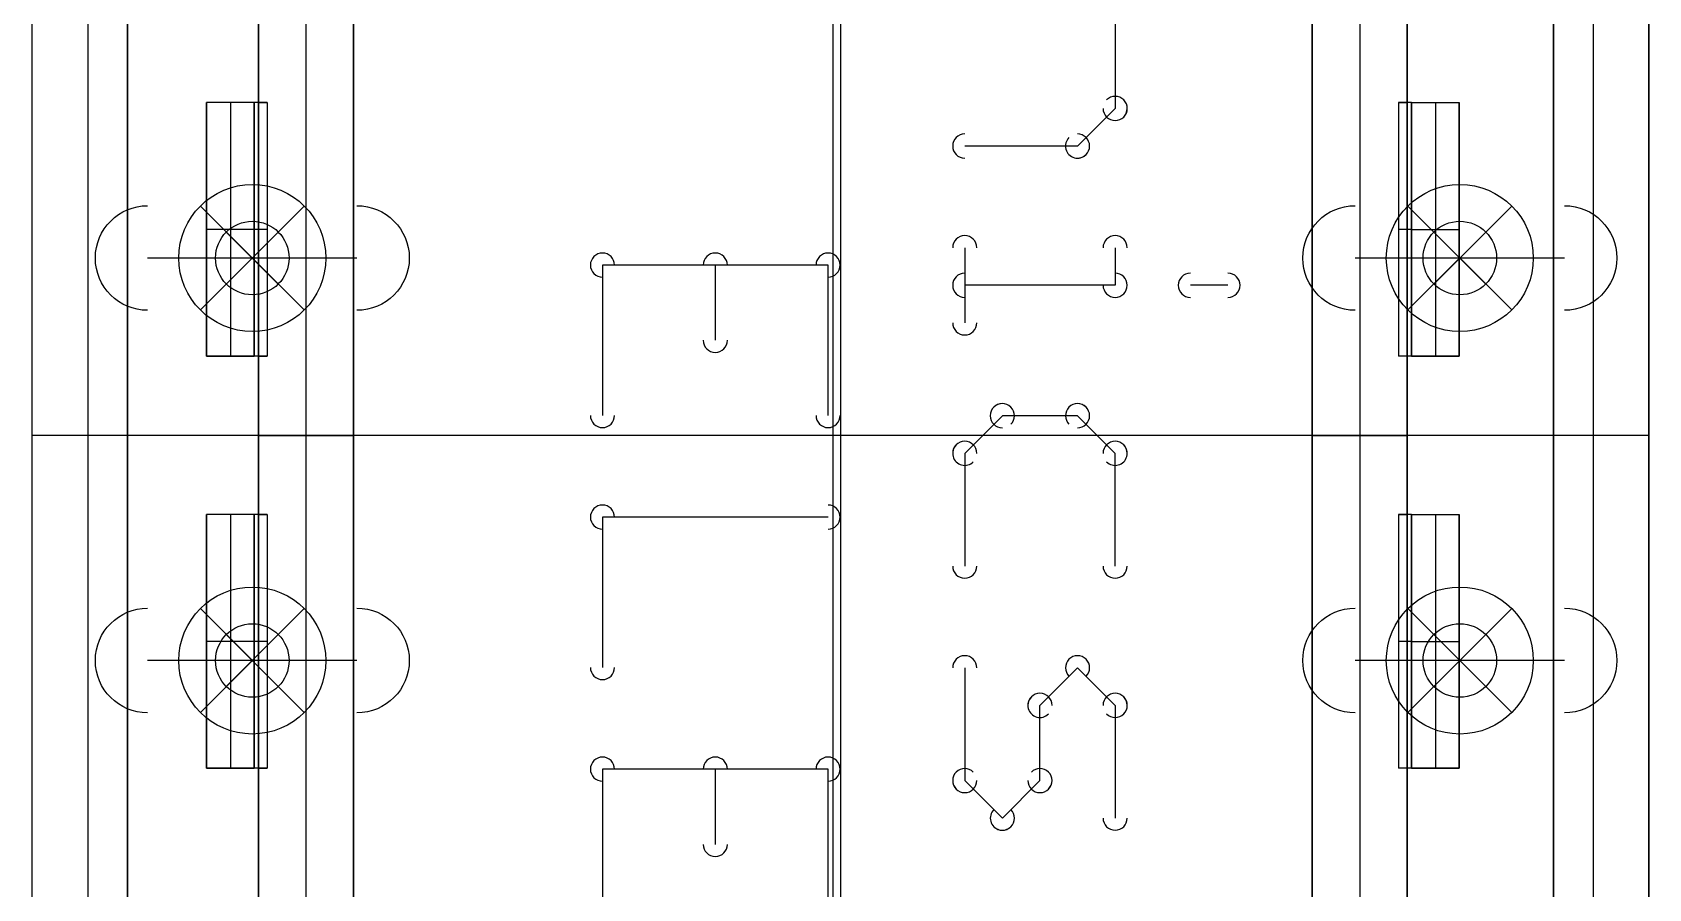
# Model space of a CAD drawing. Header units: inches. Extents: x 0 to 2.1, y -0.07 to 2.7.
# Drawn here: x 0.4353 to 0.8369, y 1.6933 to 1.9061 of the extents above; entities that cross this region are included whole.
import ezdxf

# ---------------------------------------------------------------- set-up
doc = ezdxf.new("R2010")
doc.units = ezdxf.units.IN
doc.header["$LTSCALE"] = 0.03937
doc.header["$MEASUREMENT"] = 0
for name, color, linetype, true_color in [('freetronics11$components', 254, 'Continuous', 0xe6e6e6), ('freetronics11$dxf$0', 18, 'Continuous', 0x000000), ('freetronics11$old_freetronics11$pcb', 96, 'Continuous', 0x007f00), ('freetronics11$pads$bottom', 30, 'Continuous', 0xff7f00), ('freetronics11$screen', 52, 'Continuous', 0xd7d71f)]:
    doc.layers.add(name, color=color, linetype=linetype, true_color=true_color)

# ---------------------------------------------------------------- blocks, each defined once
blk = doc.blocks.new('LONGP100')
at = {"layer": 'freetronics11$dxf$0', "color": 0, "linetype": 'ByBlock', "lineweight": -2}
blk.add_line((-0.5, 0), (0.5, 0), dxfattribs=at)
for centre, start, end in [((-0.5, 0), 90, 270), ((0.5, 0), 270, 90)]:
    blk.add_arc(centre, 0.25, start, end, dxfattribs=at)

msp = doc.modelspace()

# ---------------------------------------------------------------- linework, layer by layer
at = {"layer": 'freetronics11$components'}
for p, q in [((0.49, 1.85, 0.0443), (0.47709, 1.86291)), ((0.50291, 1.86291), (0.47709, 1.83709)), ((0.50291, 1.83709), (0.47709, 1.86291)), ((0.49, 1.85, 0.0443), (0.50291, 1.86291)), ((0.79, 1.85, 0.0443), (0.77709, 1.86291)), ((0.80291, 1.86291), (0.77709, 1.83709)), ((0.80291, 1.83709), (0.77709, 1.86291)), ((0.79, 1.85, 0.0443), (0.80291, 1.86291)), ((0.49, 1.85, 0.0443), (0.47709, 1.83709)), ((0.49, 1.85, 0.0443), (0.50291, 1.83709)), ((0.79, 1.85, 0.0443), (0.77709, 1.83709)), ((0.79, 1.85, 0.0443), (0.80291, 1.83709)), ((0.49, 1.75, 0.0443), (0.47709, 1.76291)), ((0.50291, 1.76291), (0.47709, 1.73709)), ((0.50291, 1.73709), (0.47709, 1.76291)), ((0.49, 1.75, 0.0443), (0.50291, 1.76291)), ((0.79, 1.75, 0.0443), (0.77709, 1.76291)), ((0.80291, 1.76291), (0.77709, 1.73709)), ((0.80291, 1.73709), (0.77709, 1.76291)), ((0.79, 1.75, 0.0443), (0.80291, 1.76291)), ((0.49, 1.75, 0.0443), (0.47709, 1.73709)), ((0.49, 1.75, 0.0443), (0.50291, 1.73709)), ((0.79, 1.75, 0.0443), (0.77709, 1.73709)), ((0.79, 1.75, 0.0443), (0.80291, 1.73709))]:
    msp.add_line(p, q, dxfattribs=at)
for centre, radius in [((0.49, 1.85), 0.01826), ((0.79, 1.85), 0.01826), ((0.49, 1.85, 0.02215), 0.00913), ((0.79, 1.85, 0.02215), 0.00913), ((0.49, 1.75), 0.01826), ((0.79, 1.75), 0.01826), ((0.49, 1.75, 0.02215), 0.00913), ((0.79, 1.75, 0.02215), 0.00913)]:
    msp.add_circle(centre, radius, dxfattribs=at)
at = {"layer": 'freetronics11$old_freetronics11$pcb', "color": 18, "true_color": 0x050505}
for p, q in [((0.43534, 1.10514, -0.2756), (0.43534, 2.50672, -0.2756)), ((0.43534, 1.10514, -0.063), (0.43534, 2.50672, -0.063)), ((0.43534, 1.10514, -0.1693), (0.43534, 2.50672, -0.1693)), ((0.44912, 2.50672, -0.2756), (0.44912, 1.10514, -0.2756)), ((0.82314, 2.50672, -0.2756), (0.82314, 1.10514, -0.2756)), ((0.83692, 2.50672, -0.063), (0.83692, 1.10514, -0.063)), ((0.83692, 1.10514, -0.2756), (0.83692, 2.50672, -0.2756)), ((0.83692, 2.50672, -0.1693), (0.83692, 1.10514, -0.1693)), ((0.45897, 2.4831, -0.2756), (0.45897, 1.12877, -0.2756)), ((0.45897, 1.12877, -0.08662), (0.45897, 2.4831, -0.08662)), ((0.45897, 1.12877, -0.18111), (0.45897, 2.4831, -0.18111)), ((0.8133, 2.4831, -0.08662), (0.8133, 1.12877, -0.08662)), ((0.8133, 1.12877, -0.2756), (0.8133, 2.4831, -0.2756)), ((0.8133, 2.4831, -0.18111), (0.8133, 1.12877, -0.18111)), ((0.63613, 2.44766, -0.063), (0.63613, 1.10514, -0.063)), ((0.63613, 2.42404, -0.08662), (0.63613, 1.12877, -0.08662)), ((0.49152, 1.88861, -0.31891), (0.49152, 1.92798, -0.31891)), ((0.49152, 1.92798, -0.32481), (0.49152, 1.88861, -0.32481)), ((0.49152, 1.88861, -0.32186), (0.49152, 1.92798, -0.32186)), ((0.77695, 1.88861, -0.32481), (0.77695, 1.92798, -0.32481)), ((0.77695, 1.92798, -0.31891), (0.77695, 1.88861, -0.31891)), ((0.77695, 1.92798, -0.32186), (0.77695, 1.88861, -0.32186)), ((0.49152, 1.88861, -0.32481), (0.49152, 1.88861, -0.31891)), ((0.77695, 1.88861, -0.31891), (0.77695, 1.88861, -0.32481)), ((0.77801, 1.88861, -0.23117), (0.78982, 1.88861, -0.23117)), ((0.77801, 1.82562, -0.23117), (0.77801, 1.88861, -0.23117)), ((0.78392, 1.88861, -0.23117), (0.78392, 1.82562, -0.23117)), ((0.78982, 1.88861, -0.23117), (0.78982, 1.82562, -0.23117)), ((0.77801, 1.85711, -0.23117), (0.78982, 1.85711, -0.23117)), ((0.49152, 1.78625, -0.31891), (0.49152, 1.82562, -0.31891)), ((0.49152, 1.82562, -0.31891), (0.49152, 1.82562, -0.32481)), ((0.49152, 1.82562, -0.32481), (0.49152, 1.78625, -0.32481)), ((0.49152, 1.78625, -0.32186), (0.49152, 1.82562, -0.32186)), ((0.77695, 1.78625, -0.32481), (0.77695, 1.82562, -0.32481)), ((0.77695, 1.82562, -0.32481), (0.77695, 1.82562, -0.31891)), ((0.77695, 1.82562, -0.31891), (0.77695, 1.78625, -0.31891)), ((0.77695, 1.82562, -0.32186), (0.77695, 1.78625, -0.32186)), ((0.78982, 1.82562, -0.23117), (0.77801, 1.82562, -0.23117)), ((0.45897, 1.80593, -0.2756), (0.43534, 1.80593, -0.2756)), ((0.43534, 1.80593, -0.063), (0.43534, 1.80593, -0.2756)), ((0.83692, 1.80593, -0.063), (0.43534, 1.80593, -0.063)), ((0.45897, 1.80593, -0.08662), (0.45897, 1.80593, -0.2756)), ((0.8133, 1.80593, -0.08662), (0.45897, 1.80593, -0.08662)), ((0.49152, 1.80593, -0.31891), (0.49152, 1.80593, -0.32481)), ((0.77695, 1.80593, -0.31891), (0.77695, 1.80593, -0.32481)), ((0.8133, 1.80593, -0.08662), (0.8133, 1.80593, -0.2756)), ((0.83692, 1.80593, -0.2756), (0.8133, 1.80593, -0.2756)), ((0.83692, 1.80593, -0.063), (0.83692, 1.80593, -0.2756)), ((0.49152, 1.78625, -0.32481), (0.49152, 1.78625, -0.31891)), ((0.77695, 1.78625, -0.31891), (0.77695, 1.78625, -0.32481)), ((0.77801, 1.78625, -0.23117), (0.78982, 1.78625, -0.23117)), ((0.77801, 1.72325, -0.23117), (0.77801, 1.78625, -0.23117)), ((0.78392, 1.78625, -0.23117), (0.78392, 1.72325, -0.23117)), ((0.78982, 1.78625, -0.23117), (0.78982, 1.72325, -0.23117)), ((0.77801, 1.75475, -0.23117), (0.78982, 1.75475, -0.23117)), ((0.49152, 1.68388, -0.31891), (0.49152, 1.72325, -0.31891)), ((0.49152, 1.72325, -0.31891), (0.49152, 1.72325, -0.32481)), ((0.49152, 1.72325, -0.32481), (0.49152, 1.68388, -0.32481)), ((0.49152, 1.68388, -0.32186), (0.49152, 1.72325, -0.32186)), ((0.77695, 1.68388, -0.32481), (0.77695, 1.72325, -0.32481)), ((0.77695, 1.72325, -0.32481), (0.77695, 1.72325, -0.31891)), ((0.77695, 1.72325, -0.31891), (0.77695, 1.68388, -0.31891)), ((0.77695, 1.72325, -0.32186), (0.77695, 1.68388, -0.32186)), ((0.78982, 1.72325, -0.23117), (0.77801, 1.72325, -0.23117)), ((0.49152, 1.70357, -0.31891), (0.49152, 1.70357, -0.32481)), ((0.77695, 1.70357, -0.31891), (0.77695, 1.70357, -0.32481))]:
    msp.add_line(p, q, dxfattribs=at)
at = {"layer": 'freetronics11$old_freetronics11$pcb', "color": 251, "true_color": 0x696969}
for p, q in [((0.50333, 2.49763, -0.35631), (0.50333, 1.11423, -0.35631)), ((0.50333, 2.49763, -0.28741), (0.50333, 1.11423, -0.28741)), ((0.76514, 2.49763, -0.35631), (0.76514, 1.11423, -0.35631)), ((0.76514, 2.49763, -0.28741), (0.76514, 1.11423, -0.28741)), ((0.51514, 1.12877, -0.3878), (0.51514, 2.4831, -0.3878)), ((0.51514, 2.4831, -0.3878), (0.51514, 1.12877, -0.3878)), ((0.51514, 1.12877, -0.25591), (0.51514, 2.4831, -0.25591)), ((0.51514, 1.12877, -0.25591), (0.51514, 2.4831, -0.25591)), ((0.63424, 2.4831, -0.25591), (0.63424, 1.12877, -0.25591)), ((0.75333, 2.4831, -0.3878), (0.75333, 1.12877, -0.3878)), ((0.75333, 1.12877, -0.3878), (0.75333, 2.4831, -0.3878)), ((0.75333, 2.4831, -0.25591), (0.75333, 1.12877, -0.25591)), ((0.75333, 2.4831, -0.25591), (0.75333, 1.12877, -0.25591)), ((0.63424, 2.4703, -0.3878), (0.63424, 1.12877, -0.3878)), ((0.49152, 1.88861, -0.32481), (0.49152, 1.92798, -0.32481)), ((0.49152, 1.92798, -0.31891), (0.49152, 1.88861, -0.31891)), ((0.77695, 1.92798, -0.32481), (0.77695, 1.88861, -0.32481)), ((0.77695, 1.88861, -0.31891), (0.77695, 1.92798, -0.31891)), ((0.49152, 1.82562, -0.32481), (0.49152, 1.88861, -0.32481)), ((0.49152, 1.88861, -0.31891), (0.49367, 1.88861, -0.31319)), ((0.49367, 1.88861, -0.31319), (0.49367, 1.82562, -0.31319)), ((0.77481, 1.82562, -0.31319), (0.77481, 1.88861, -0.31319)), ((0.77481, 1.88861, -0.31319), (0.77695, 1.88861, -0.31891)), ((0.77695, 1.88861, -0.32481), (0.77695, 1.82562, -0.32481)), ((0.49152, 1.78625, -0.32481), (0.49152, 1.82562, -0.32481)), ((0.49367, 1.82562, -0.31319), (0.49152, 1.82562, -0.31891)), ((0.49152, 1.82562, -0.31891), (0.49152, 1.78625, -0.31891)), ((0.77695, 1.82562, -0.31891), (0.77481, 1.82562, -0.31319)), ((0.77695, 1.82562, -0.32481), (0.77695, 1.78625, -0.32481)), ((0.77695, 1.78625, -0.31891), (0.77695, 1.82562, -0.31891)), ((0.49152, 1.80593, -0.32481), (0.51514, 1.80593, -0.3878)), ((0.51514, 1.80593, -0.25591), (0.49152, 1.80593, -0.31891)), ((0.75333, 1.80593, -0.3878), (0.51514, 1.80593, -0.3878)), ((0.75333, 1.80593, -0.25591), (0.51514, 1.80593, -0.25591)), ((0.75333, 1.80593, -0.3878), (0.77695, 1.80593, -0.32481)), ((0.77695, 1.80593, -0.31891), (0.75333, 1.80593, -0.25591)), ((0.49152, 1.72325, -0.32481), (0.49152, 1.78625, -0.32481)), ((0.49152, 1.78625, -0.31891), (0.49367, 1.78625, -0.31319)), ((0.49367, 1.78625, -0.31319), (0.49367, 1.72325, -0.31319)), ((0.77481, 1.72325, -0.31319), (0.77481, 1.78625, -0.31319)), ((0.77481, 1.78625, -0.31319), (0.77695, 1.78625, -0.31891)), ((0.77695, 1.78625, -0.32481), (0.77695, 1.72325, -0.32481)), ((0.49152, 1.68388, -0.32481), (0.49152, 1.72325, -0.32481)), ((0.49367, 1.72325, -0.31319), (0.49152, 1.72325, -0.31891)), ((0.49152, 1.72325, -0.31891), (0.49152, 1.68388, -0.31891)), ((0.77695, 1.72325, -0.31891), (0.77481, 1.72325, -0.31319)), ((0.77695, 1.72325, -0.32481), (0.77695, 1.68388, -0.32481)), ((0.77695, 1.68388, -0.31891), (0.77695, 1.72325, -0.31891))]:
    msp.add_line(p, q, dxfattribs=at)
at = {"layer": 'freetronics11$old_freetronics11$pcb', "color": 254, "true_color": 0xe6e6e6}
for p, q in [((0.47865, 1.88861, -0.23117), (0.47865, 1.88861, -0.30991)), ((0.49046, 1.88861, -0.23117), (0.47865, 1.88861, -0.23117)), ((0.49046, 1.88861, -0.27799), (0.47865, 1.88861, -0.27799)), ((0.49046, 1.88861, -0.23117), (0.47865, 1.88861, -0.23117)), ((0.47865, 1.88861, -0.23117), (0.47865, 1.82562, -0.23117)), ((0.47865, 1.88861, -0.23117), (0.47865, 1.88861, -0.30991)), ((0.47865, 1.88861, -0.30991), (0.47865, 1.82562, -0.30991)), ((0.47865, 1.82562, -0.23117), (0.47865, 1.88861, -0.23117)), ((0.47865, 1.88861, -0.27054), (0.47865, 1.82562, -0.27054)), ((0.47865, 1.82562, -0.30991), (0.47865, 1.88861, -0.30991)), ((0.48456, 1.88861, -0.23117), (0.48456, 1.82562, -0.23117)), ((0.48616, 1.88861, -0.32284), (0.48616, 1.88861, -0.23117)), ((0.49046, 1.88861, -0.30962), (0.49046, 1.88861, -0.23117)), ((0.49046, 1.82562, -0.30962), (0.49046, 1.88861, -0.30962)), ((0.49046, 1.88861, -0.30962), (0.49046, 1.88861, -0.23117)), ((0.49046, 1.88861, -0.23117), (0.49046, 1.82562, -0.23117)), ((0.49046, 1.82562, -0.30962), (0.49046, 1.88861, -0.30962)), ((0.49046, 1.88861, -0.2704), (0.49046, 1.82562, -0.2704)), ((0.49046, 1.82562, -0.23117), (0.49046, 1.88861, -0.23117)), ((0.49152, 1.88861, -0.32481), (0.49152, 1.88861, -0.31891)), ((0.49152, 1.88861, -0.31891), (0.49367, 1.88861, -0.31319)), ((0.49152, 1.88861, -0.32481), (0.49152, 1.82562, -0.32481)), ((0.49367, 1.88861, -0.31319), (0.49367, 1.82562, -0.31319)), ((0.77695, 1.88861, -0.31891), (0.77481, 1.88861, -0.31319)), ((0.77481, 1.82562, -0.31319), (0.77481, 1.88861, -0.31319)), ((0.77695, 1.88861, -0.32481), (0.77695, 1.88861, -0.31891)), ((0.77695, 1.82562, -0.32481), (0.77695, 1.88861, -0.32481)), ((0.77801, 1.88861, -0.30962), (0.77801, 1.88861, -0.23117)), ((0.77801, 1.88861, -0.23117), (0.78982, 1.88861, -0.23117)), ((0.77801, 1.88861, -0.27799), (0.78982, 1.88861, -0.27799)), ((0.77801, 1.88861, -0.30962), (0.77801, 1.82562, -0.30962)), ((0.77801, 1.88861, -0.30962), (0.77801, 1.88861, -0.23117)), ((0.77801, 1.82562, -0.30962), (0.77801, 1.88861, -0.30962)), ((0.77801, 1.88861, -0.23117), (0.77801, 1.82562, -0.23117)), ((0.77801, 1.88861, -0.2704), (0.77801, 1.82562, -0.2704)), ((0.78232, 1.88861, -0.32284), (0.78232, 1.88861, -0.23117)), ((0.78982, 1.88861, -0.23117), (0.78982, 1.88861, -0.30991)), ((0.78982, 1.88861, -0.23117), (0.78982, 1.88861, -0.30991)), ((0.78982, 1.82562, -0.23117), (0.78982, 1.88861, -0.23117)), ((0.78982, 1.88861, -0.30991), (0.78982, 1.82562, -0.30991)), ((0.78982, 1.88861, -0.27054), (0.78982, 1.82562, -0.27054)), ((0.78982, 1.88861, -0.30991), (0.78982, 1.82562, -0.30991)), ((0.49046, 1.85711, -0.23117), (0.47865, 1.85711, -0.23117)), ((0.47865, 1.85711, -0.23117), (0.47865, 1.85711, -0.30991)), ((0.49046, 1.85711, -0.30962), (0.49046, 1.85711, -0.23117)), ((0.77801, 1.85711, -0.30962), (0.77801, 1.85711, -0.23117)), ((0.78982, 1.85711, -0.23117), (0.78982, 1.85711, -0.30991)), ((0.49046, 1.82562, -0.23117), (0.47865, 1.82562, -0.23117)), ((0.47865, 1.82562, -0.23117), (0.47865, 1.82562, -0.30991)), ((0.49046, 1.82562, -0.27799), (0.47865, 1.82562, -0.27799)), ((0.47865, 1.82562, -0.23117), (0.49046, 1.82562, -0.23117)), ((0.47865, 1.82562, -0.30991), (0.47865, 1.82562, -0.23117)), ((0.48616, 1.82562, -0.32284), (0.48616, 1.82562, -0.23117)), ((0.49046, 1.82562, -0.30962), (0.49046, 1.82562, -0.23117)), ((0.49046, 1.82562, -0.23117), (0.49046, 1.82562, -0.30962)), ((0.49152, 1.82562, -0.32481), (0.49152, 1.82562, -0.31891)), ((0.49152, 1.82562, -0.31891), (0.49367, 1.82562, -0.31319)), ((0.77695, 1.82562, -0.31891), (0.77481, 1.82562, -0.31319)), ((0.77695, 1.82562, -0.32481), (0.77695, 1.82562, -0.31891)), ((0.77801, 1.82562, -0.23117), (0.78982, 1.82562, -0.23117)), ((0.77801, 1.82562, -0.30962), (0.77801, 1.82562, -0.23117)), ((0.77801, 1.82562, -0.27799), (0.78982, 1.82562, -0.27799)), ((0.77801, 1.82562, -0.23117), (0.77801, 1.82562, -0.30962)), ((0.78232, 1.82562, -0.32284), (0.78232, 1.82562, -0.23117)), ((0.78982, 1.82562, -0.23117), (0.78982, 1.82562, -0.30991)), ((0.78982, 1.82562, -0.30991), (0.78982, 1.82562, -0.23117)), ((0.47865, 1.78625, -0.23117), (0.47865, 1.78625, -0.30991)), ((0.49046, 1.78625, -0.23117), (0.47865, 1.78625, -0.23117)), ((0.49046, 1.78625, -0.27799), (0.47865, 1.78625, -0.27799)), ((0.49046, 1.78625, -0.23117), (0.47865, 1.78625, -0.23117)), ((0.47865, 1.78625, -0.23117), (0.47865, 1.72325, -0.23117)), ((0.47865, 1.78625, -0.23117), (0.47865, 1.78625, -0.30991)), ((0.47865, 1.78625, -0.30991), (0.47865, 1.72325, -0.30991)), ((0.47865, 1.72325, -0.23117), (0.47865, 1.78625, -0.23117)), ((0.47865, 1.78625, -0.27054), (0.47865, 1.72325, -0.27054)), ((0.47865, 1.72325, -0.30991), (0.47865, 1.78625, -0.30991)), ((0.48456, 1.78625, -0.23117), (0.48456, 1.72325, -0.23117)), ((0.48616, 1.78625, -0.32284), (0.48616, 1.78625, -0.23117)), ((0.49046, 1.78625, -0.30962), (0.49046, 1.78625, -0.23117)), ((0.49046, 1.72325, -0.30962), (0.49046, 1.78625, -0.30962)), ((0.49046, 1.78625, -0.30962), (0.49046, 1.78625, -0.23117)), ((0.49046, 1.78625, -0.23117), (0.49046, 1.72325, -0.23117)), ((0.49046, 1.72325, -0.30962), (0.49046, 1.78625, -0.30962)), ((0.49046, 1.78625, -0.2704), (0.49046, 1.72325, -0.2704)), ((0.49046, 1.72325, -0.23117), (0.49046, 1.78625, -0.23117)), ((0.49152, 1.78625, -0.32481), (0.49152, 1.78625, -0.31891)), ((0.49152, 1.78625, -0.31891), (0.49367, 1.78625, -0.31319)), ((0.49152, 1.78625, -0.32481), (0.49152, 1.72325, -0.32481)), ((0.49367, 1.78625, -0.31319), (0.49367, 1.72325, -0.31319)), ((0.77695, 1.78625, -0.31891), (0.77481, 1.78625, -0.31319)), ((0.77481, 1.72325, -0.31319), (0.77481, 1.78625, -0.31319)), ((0.77695, 1.78625, -0.32481), (0.77695, 1.78625, -0.31891)), ((0.77695, 1.72325, -0.32481), (0.77695, 1.78625, -0.32481)), ((0.77801, 1.78625, -0.30962), (0.77801, 1.78625, -0.23117)), ((0.77801, 1.78625, -0.23117), (0.78982, 1.78625, -0.23117)), ((0.77801, 1.78625, -0.27799), (0.78982, 1.78625, -0.27799)), ((0.77801, 1.78625, -0.30962), (0.77801, 1.72325, -0.30962)), ((0.77801, 1.78625, -0.30962), (0.77801, 1.78625, -0.23117)), ((0.77801, 1.72325, -0.30962), (0.77801, 1.78625, -0.30962)), ((0.77801, 1.78625, -0.23117), (0.77801, 1.72325, -0.23117)), ((0.77801, 1.78625, -0.2704), (0.77801, 1.72325, -0.2704)), ((0.78232, 1.78625, -0.32284), (0.78232, 1.78625, -0.23117)), ((0.78982, 1.78625, -0.23117), (0.78982, 1.78625, -0.30991)), ((0.78982, 1.78625, -0.23117), (0.78982, 1.78625, -0.30991)), ((0.78982, 1.72325, -0.23117), (0.78982, 1.78625, -0.23117)), ((0.78982, 1.78625, -0.30991), (0.78982, 1.72325, -0.30991)), ((0.78982, 1.78625, -0.27054), (0.78982, 1.72325, -0.27054)), ((0.78982, 1.78625, -0.30991), (0.78982, 1.72325, -0.30991)), ((0.49046, 1.75475, -0.23117), (0.47865, 1.75475, -0.23117)), ((0.47865, 1.75475, -0.23117), (0.47865, 1.75475, -0.30991)), ((0.49046, 1.75475, -0.30962), (0.49046, 1.75475, -0.23117)), ((0.77801, 1.75475, -0.30962), (0.77801, 1.75475, -0.23117)), ((0.78982, 1.75475, -0.23117), (0.78982, 1.75475, -0.30991)), ((0.49046, 1.72325, -0.23117), (0.47865, 1.72325, -0.23117)), ((0.47865, 1.72325, -0.23117), (0.47865, 1.72325, -0.30991)), ((0.49046, 1.72325, -0.27799), (0.47865, 1.72325, -0.27799)), ((0.47865, 1.72325, -0.23117), (0.49046, 1.72325, -0.23117)), ((0.47865, 1.72325, -0.30991), (0.47865, 1.72325, -0.23117)), ((0.48616, 1.72325, -0.32284), (0.48616, 1.72325, -0.23117)), ((0.49046, 1.72325, -0.30962), (0.49046, 1.72325, -0.23117)), ((0.49046, 1.72325, -0.23117), (0.49046, 1.72325, -0.30962)), ((0.49152, 1.72325, -0.32481), (0.49152, 1.72325, -0.31891)), ((0.49152, 1.72325, -0.31891), (0.49367, 1.72325, -0.31319)), ((0.77695, 1.72325, -0.31891), (0.77481, 1.72325, -0.31319)), ((0.77695, 1.72325, -0.32481), (0.77695, 1.72325, -0.31891)), ((0.77801, 1.72325, -0.23117), (0.78982, 1.72325, -0.23117)), ((0.77801, 1.72325, -0.30962), (0.77801, 1.72325, -0.23117)), ((0.77801, 1.72325, -0.27799), (0.78982, 1.72325, -0.27799)), ((0.77801, 1.72325, -0.23117), (0.77801, 1.72325, -0.30962)), ((0.78232, 1.72325, -0.32284), (0.78232, 1.72325, -0.23117)), ((0.78982, 1.72325, -0.23117), (0.78982, 1.72325, -0.30991)), ((0.78982, 1.72325, -0.30991), (0.78982, 1.72325, -0.23117))]:
    msp.add_line(p, q, dxfattribs=at)
at = {"layer": 'freetronics11$old_freetronics11$pcb', "color": 254, "true_color": 0xe6e6e6, "extrusion": (0, 1, 0)}
for centre, start, end in [((-0.49405, -0.30962, 1.88861), 276.1465, 360), ((-0.77442, -0.30962, 1.88861), 180, 263.8535), ((-0.49405, -0.30962, 1.78625), 276.1465, 360), ((-0.77442, -0.30962, 1.78625), 180, 263.8535)]:
    msp.add_arc(centre, 0.00359, start, end, dxfattribs=at)
at = {"layer": 'freetronics11$old_freetronics11$pcb', "color": 254, "true_color": 0xe6e6e6, "extrusion": (4.87347e-15, 1, 4.77606e-15)}
msp.add_arc((-0.49405, -0.30962, 1.88861), 0.00359, 276.1465, 0, dxfattribs=at)
at = {"layer": 'freetronics11$old_freetronics11$pcb', "color": 254, "true_color": 0xe6e6e6, "extrusion": (-4.87347e-15, 1, 4.77606e-15)}
msp.add_arc((-0.77442, -0.30962, 1.88861), 0.00359, 180, 263.8535, dxfattribs=at)
at = {"layer": 'freetronics11$old_freetronics11$pcb', "color": 254, "true_color": 0xe6e6e6, "extrusion": (0, 1, -2.81997e-15)}
for centre, start, end in [((-0.49405, -0.30962, 1.85711), 276.1465, 0), ((-0.49405, -0.30962, 1.75475), 276.1465, 0), ((-0.77442, -0.30962, 1.75475), 180, 263.8535)]:
    msp.add_arc(centre, 0.00359, start, end, dxfattribs=at)
at = {"layer": 'freetronics11$old_freetronics11$pcb', "color": 254, "true_color": 0xe6e6e6, "extrusion": (0, 1, -1.40998e-15)}
msp.add_arc((-0.77442, -0.30962, 1.85711), 0.00359, 180, 263.8535, dxfattribs=at)
at = {"layer": 'freetronics11$old_freetronics11$pcb', "color": 254, "true_color": 0xe6e6e6, "extrusion": (1.79876e-13, 1, 1.61545e-13)}
for centre in [(-0.49405, -0.30962, 1.82562), (-0.49405, -0.30962, 1.72325)]:
    msp.add_arc(centre, 0.00359, 276.1465, 360, dxfattribs=at)
at = {"layer": 'freetronics11$old_freetronics11$pcb', "color": 254, "true_color": 0xe6e6e6, "extrusion": (-4.4763e-15, 1, -2.03816e-15)}
msp.add_arc((-0.49405, -0.30962, 1.82562), 0.00359, 276.1465, 0, dxfattribs=at)
at = {"layer": 'freetronics11$old_freetronics11$pcb', "color": 254, "true_color": 0xe6e6e6, "extrusion": (-1.79876e-13, 1, 1.61545e-13)}
for centre in [(-0.77442, -0.30962, 1.82562), (-0.77442, -0.30962, 1.72325)]:
    msp.add_arc(centre, 0.00359, 180, 263.8535, dxfattribs=at)
at = {"layer": 'freetronics11$old_freetronics11$pcb', "color": 254, "true_color": 0xe6e6e6, "extrusion": (-3.81678e-32, 1, -6.93889e-17)}
for centre, start, end in [((-0.77442, -0.30962, 1.82562), 180, 263.8535), ((-0.49405, -0.30962, 1.72325), 276.1465, 0), ((-0.77442, -0.30962, 1.72325), 180, 263.8535)]:
    msp.add_arc(centre, 0.00359, start, end, dxfattribs=at)
at = {"layer": 'freetronics11$old_freetronics11$pcb', "color": 254, "true_color": 0xe6e6e6, "extrusion": (-6.09183e-16, 1, -1.28075e-15)}
msp.add_arc((-0.49405, -0.30962, 1.78625), 0.00359, 276.1465, 0, dxfattribs=at)
at = {"layer": 'freetronics11$old_freetronics11$pcb', "color": 254, "true_color": 0xe6e6e6, "extrusion": (-2.29185e-31, 1, -7.39921e-16)}
msp.add_arc((-0.77442, -0.30962, 1.78625), 0.00359, 180, 263.8535, dxfattribs=at)
at = {"layer": 'freetronics11$screen'}
for p, q in [((0.70437, 1.91517), (0.70437, 1.88715)), ((0.70437, 1.88715), (0.69502, 1.87781)), ((0.69502, 1.87781), (0.667, 1.87781)), ((0.667, 1.85256), (0.667, 1.83388)), ((0.70437, 1.85256), (0.70437, 1.84322)), ((0.63305, 1.84824), (0.577, 1.84824)), ((0.577, 1.84824), (0.577, 1.81087)), ((0.60502, 1.84824), (0.60502, 1.82956)), ((0.63305, 1.81087), (0.63305, 1.84824)), ((0.70437, 1.84322), (0.667, 1.84322)), ((0.73239, 1.84322), (0.72305, 1.84322)), ((0.67634, 1.81082), (0.667, 1.80147)), ((0.69502, 1.81082), (0.67634, 1.81082)), ((0.70437, 1.80147), (0.69502, 1.81082)), ((0.667, 1.80147), (0.667, 1.77345)), ((0.70437, 1.77345), (0.70437, 1.80147)), ((0.63305, 1.78563), (0.577, 1.78563)), ((0.577, 1.78563), (0.577, 1.74826)), ((0.667, 1.7482), (0.667, 1.72018)), ((0.68568, 1.73886), (0.69502, 1.7482)), ((0.69502, 1.7482), (0.70437, 1.73886)), ((0.68568, 1.72018), (0.68568, 1.73886)), ((0.70437, 1.73886), (0.70437, 1.71084)), ((0.63305, 1.72301), (0.577, 1.72301)), ((0.577, 1.72301), (0.577, 1.68565)), ((0.60502, 1.72301), (0.60502, 1.70433)), ((0.63305, 1.68565), (0.63305, 1.72301)), ((0.667, 1.72018), (0.67634, 1.71084)), ((0.67634, 1.71084), (0.68568, 1.72018))]:
    msp.add_line(p, q, dxfattribs=at)
for centre, start, end in [((0.70437, 1.88715), 314.9932, 134.9932), ((0.70437, 1.88715), 180, 0), ((0.667, 1.87781), 90, 270), ((0.69502, 1.87781), 134.9932, 314.9932), ((0.69502, 1.87781), 270, 90), ((0.667, 1.85256), 0, 180), ((0.70437, 1.85256), 0, 180), ((0.577, 1.84824), 90, 270), ((0.577, 1.84824), 0, 180), ((0.60502, 1.84824), 0, 180), ((0.63305, 1.84824), 0, 180), ((0.63305, 1.84824), 270, 90), ((0.667, 1.84322), 90, 270), ((0.70437, 1.84322), 270, 90), ((0.72305, 1.84322), 90, 270), ((0.73239, 1.84322), 270, 90), ((0.70437, 1.84322), 180, 0), ((0.667, 1.83388), 180, 0), ((0.60502, 1.82956), 180, 0), ((0.67634, 1.81082), 90, 270), ((0.67634, 1.81082), 315, 135), ((0.69502, 1.81082), 45.0068, 225.0068), ((0.69502, 1.81082), 270, 90), ((0.577, 1.81087), 180, 0), ((0.63305, 1.81087), 180, 0), ((0.667, 1.80147), 0, 180), ((0.667, 1.80148), 134.9932, 314.9932), ((0.70437, 1.80147), 0, 180), ((0.70437, 1.80148), 225.0068, 45.0068), ((0.577, 1.78563), 90, 270), ((0.577, 1.78563), 0, 180), ((0.63305, 1.78563), 270, 90), ((0.667, 1.77345), 180, 0), ((0.70437, 1.77345), 180, 0), ((0.667, 1.7482), 0, 180), ((0.69502, 1.7482), 45.0068, 225.0068), ((0.69502, 1.7482), 314.9932, 134.9932), ((0.577, 1.74826), 180, 0), ((0.68568, 1.73886), 0, 180), ((0.68568, 1.73886), 135.0068, 315.0068), ((0.70437, 1.73886), 0, 180), ((0.70437, 1.73886), 225, 45), ((0.577, 1.72301), 90, 270), ((0.577, 1.72301), 0, 180), ((0.60502, 1.72301), 0, 180), ((0.63305, 1.72301), 0, 180), ((0.63305, 1.72301), 270, 90), ((0.667, 1.72018), 45.0068, 225.0068), ((0.68568, 1.72018), 315, 135), ((0.667, 1.72018), 180, 0), ((0.68568, 1.72018), 180, 0), ((0.67634, 1.71084), 135.0068, 315.0068), ((0.67634, 1.71084), 224.9932, 44.9932), ((0.70437, 1.71084), 180, 0), ((0.60502, 1.70433), 180, 0)]:
    msp.add_arc(centre, 0.003, start, end, dxfattribs=at)

# ---------------------------------------------------------------- block references
at = {"layer": 'freetronics11$pads$bottom', "extrusion": (0, 0, -1), "xscale": 0.052, "yscale": 0.052, "rotation": 360}
for p in [(-0.49, 1.85), (-0.49, 1.85), (-0.79, 1.85), (-0.79, 1.85), (-0.49, 1.75), (-0.49, 1.75), (-0.79, 1.75), (-0.79, 1.75)]:
    msp.add_blockref('LONGP100', p, dxfattribs=at)

doc.saveas('drawing.dxf')
